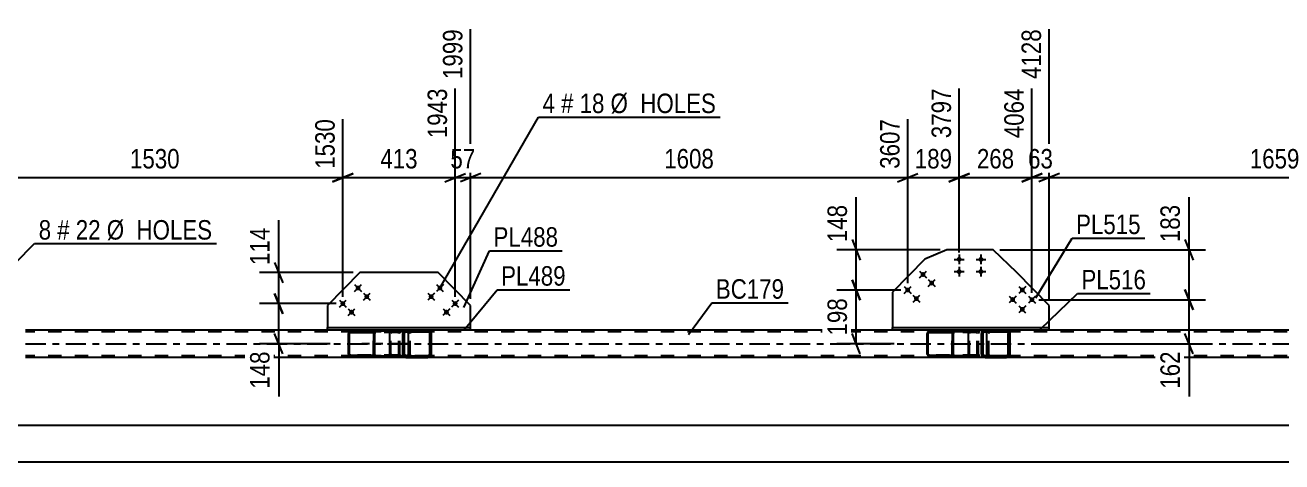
# Model space of a CAD drawing. Header units: millimetres. Extents: x 0 to 841, y 0 to 594.
# Drawn here: x 104.6 to 289.5, y 195.9 to 260.1 of the extents above; entities that cross this region are included whole.
import ezdxf

# ---------------------------------------------------------------- set-up
doc = ezdxf.new("R2010")
doc.units = ezdxf.units.MM
doc.linetypes.add('DXK_LINE_DOT2', pattern=[3.9198, 1.9599, -1.9599])
doc.linetypes.add('DXK_LINE_DOT3', pattern=[5.9187, 2.979, -0.9799, 0.9799, -0.9799])
doc.styles.add('Arial Narrow', font='ARIALN.TTF', dxfattribs={"height": 0.2})

# ---------------------------------------------------------------- blocks, each defined once
blk = doc.blocks.new('Bolt-570369486-5851 - 5663')
at = {"linetype": 'Continuous'}
for points in [[(250.19, 219.5, -1), (249.68, 220.01, -1)], [(251.61, 220.9, -1), (251.1, 221.41, -1)], [(253.01, 219.48, -1), (252.51, 219.99, -1)], [(251.59, 218.07, -1), (251.09, 218.58, -1)]]:
    blk.add_hatch(color=1, dxfattribs=at).paths.add_polyline_path(points)
at = {"color": 1, "linetype": 'Continuous'}
for p, q in [((250.45, 220.26), (249.42, 219.25)), ((249.43, 220.26), (250.44, 219.24)), ((251.87, 221.66), (250.84, 220.65)), ((250.85, 221.67), (251.86, 220.64)), ((253.27, 220.24), (252.25, 219.23)), ((252.26, 220.25), (253.27, 219.22)), ((250.83, 218.84), (251.84, 217.82)), ((251.85, 218.83), (250.83, 217.82))]:
    blk.add_line(p, q, dxfattribs=at)
blk = doc.blocks.new('Bolt-570369486-5852 - 5663')
at = {"linetype": 'Continuous'}
for points in [[(242.42, 225.66, -1), (241.7, 225.66, -1)], [(245.62, 225.66, -1), (244.9, 225.66, -1)], [(242.42, 223.86, -1), (241.7, 223.86, -1)], [(245.62, 223.86, -1), (244.9, 223.86, -1)]]:
    blk.add_hatch(color=1, dxfattribs=at).paths.add_polyline_path(points)
at = {"color": 1, "linetype": 'Continuous'}
for p, q in [((241.34, 225.66), (242.78, 225.66)), ((242.06, 226.38), (242.06, 224.94)), ((244.54, 225.66), (245.98, 225.66)), ((245.26, 226.38), (245.26, 224.94)), ((241.34, 223.86), (242.78, 223.86)), ((242.06, 224.58), (242.06, 223.14)), ((244.54, 223.86), (245.98, 223.86)), ((245.26, 224.58), (245.26, 223.14))]:
    blk.add_line(p, q, dxfattribs=at)
blk = doc.blocks.new('Part-570369486-5738 - 5663')
at = {"color": 2, "linetype": 'Continuous'}
for p, q in [((232.23, 215.26), (232.23, 215.66)), ((232.23, 215.66), (255.3, 215.66)), ((232.23, 215.26), (232.23, 215.26)), ((243.73, 215.26), (232.23, 215.26)), ((255.3, 215.26), (249.04, 215.26)), ((255.3, 215.26), (255.3, 215.66)), ((255.3, 215.26), (255.3, 215.26))]:
    blk.add_line(p, q, dxfattribs=at)
at = {"color": 7, "linetype": 'DXK_LINE_DOT2'}
for p, q in [((232.23, 215.66), (232.23, 215.66)), ((232.23, 215.66), (255.3, 215.66)), ((255.3, 215.26), (232.23, 215.26)), ((249.04, 215.26), (243.73, 215.26)), ((255.3, 215.66), (255.3, 215.66))]:
    blk.add_line(p, q, dxfattribs=at)
blk = doc.blocks.new('Part-570369486-5877 - 5663')
at = {"linetype": 'Continuous'}
h = blk.add_hatch(dxfattribs=at)
h.set_pattern_fill('', scale=0.7, style=0, pattern_type=0)
h.set_pattern_definition([(45, (164.3714, 214.9652), (-1.57154, 1.57154), [])])
h.paths.add_polyline_path([(164.41, 214.78), (164.37, 214.97), (164.26, 215.12), (164.1, 215.22), (163.91, 215.26), (160.72, 215.26), (160.53, 215.22), (160.37, 215.12), (160.26, 214.97), (160.22, 214.78), (160.22, 211.74), (160.26, 211.56), (160.37, 211.4), (160.53, 211.3), (160.72, 211.26), (163.91, 211.26), (164.1, 211.3), (164.26, 211.4), (164.37, 211.56), (164.41, 211.74)])
h.paths.add_polyline_path([(164.14, 211.65), (164.08, 211.57), (164, 211.52), (163.91, 211.5), (160.72, 211.5), (160.63, 211.52), (160.54, 211.57), (160.49, 211.65), (160.47, 211.74), (160.47, 214.78), (160.49, 214.87), (160.54, 214.95), (160.63, 215), (160.72, 215.02), (163.91, 215.02), (164, 215), (164.08, 214.95), (164.14, 214.87), (164.16, 214.78), (164.16, 211.74)])
at = {"color": 2, "linetype": 'Continuous'}
for p, q in [((158.32, 214.78), (158.34, 214.97)), ((158.32, 211.74), (158.32, 214.78)), ((158.34, 214.97), (158.4, 215.12)), ((158.4, 215.12), (158.49, 215.22)), ((158.49, 215.22), (158.59, 215.26)), ((160.72, 215.26), (158.59, 215.26)), ((160.26, 214.97), (160.22, 214.78)), ((160.22, 211.74), (160.22, 214.78)), ((160.47, 214.78), (160.49, 214.87)), ((160.47, 211.74), (160.47, 214.78)), ((160.49, 214.87), (160.54, 214.95)), ((160.72, 215.26), (160.53, 215.22)), ((160.54, 214.95), (160.63, 215)), ((160.63, 215), (160.72, 215.02)), ((160.72, 215.26), (163.91, 215.26)), ((160.72, 215.02), (163.91, 215.02)), ((160.86, 215), (160.77, 215.02)), ((160.94, 214.95), (160.86, 215)), ((161, 214.87), (160.94, 214.95)), ((161.02, 214.78), (161, 214.87)), ((161.02, 211.74), (161.02, 214.78)), ((164.1, 215.22), (163.91, 215.26)), ((163.91, 215.02), (164, 215)), ((164, 215), (164.08, 214.95)), ((164.08, 214.95), (164.14, 214.87)), ((164.14, 214.87), (164.16, 214.78)), ((164.16, 211.74), (164.16, 214.78)), ((164.41, 214.78), (164.37, 214.97)), ((164.41, 211.74), (164.41, 214.78)), ((158.34, 211.56), (158.32, 211.74)), ((158.4, 211.4), (158.34, 211.56)), ((158.49, 211.3), (158.4, 211.4)), ((158.59, 211.26), (158.49, 211.3)), ((160.72, 211.26), (158.59, 211.26)), ((160.22, 211.74), (160.26, 211.56)), ((160.49, 211.65), (160.47, 211.74)), ((160.54, 211.57), (160.49, 211.65)), ((160.53, 211.3), (160.72, 211.26)), ((160.63, 211.52), (160.54, 211.57)), ((160.72, 211.5), (160.63, 211.52)), ((160.72, 211.5), (163.91, 211.5)), ((160.72, 211.26), (163.91, 211.26)), ((160.77, 211.5), (160.86, 211.52)), ((160.86, 211.52), (160.94, 211.57)), ((160.94, 211.57), (161, 211.65)), ((161, 211.65), (161.02, 211.74)), ((164, 211.52), (163.91, 211.5)), ((163.91, 211.26), (164.1, 211.3)), ((164.08, 211.57), (164, 211.52)), ((164.14, 211.65), (164.08, 211.57)), ((164.16, 211.74), (164.14, 211.65)), ((164.37, 211.56), (164.41, 211.74))]:
    blk.add_line(p, q, dxfattribs=at)
at = {"color": 7, "linetype": 'DXK_LINE_DOT2'}
for p, q in [((158.47, 214.87), (158.46, 214.78)), ((158.46, 211.74), (158.46, 214.78)), ((158.5, 214.95), (158.47, 214.87)), ((158.54, 215), (158.5, 214.95)), ((158.59, 215.02), (158.54, 215)), ((163.91, 215.02), (158.59, 215.02)), ((159.77, 215.02), (159.77, 215.26)), ((163.91, 215.26), (160.72, 215.26)), ((160.77, 215.26), (160.96, 215.22)), ((161.23, 214.97), (161.27, 214.78)), ((161.27, 211.74), (161.27, 214.78)), ((158.46, 211.74), (158.47, 211.65)), ((158.47, 211.65), (158.5, 211.57)), ((158.5, 211.57), (158.54, 211.52)), ((158.54, 211.52), (158.59, 211.5)), ((163.91, 211.5), (158.59, 211.5)), ((159.77, 211.26), (159.77, 211.5)), ((163.91, 211.26), (160.72, 211.26)), ((160.96, 211.3), (160.77, 211.26)), ((161.27, 211.74), (161.23, 211.56))]:
    blk.add_line(p, q, dxfattribs=at)
at = {"color": 2, "linetype": 'Continuous'}
for centre, start, end in [((160.71, 214.77), 111.1942, 156.1507), ((163.92, 214.77), 23.8493, 68.8058), ((160.71, 211.76), 203.8493, 248.8058), ((163.92, 211.76), 291.1942, 336.1507)]:
    blk.add_arc(centre, 0.492, start, end, dxfattribs=at)
at = {"color": 7, "linetype": 'DXK_LINE_DOT2'}
for centre, start, end in [((160.78, 214.77), 23.8493, 68.8058), ((160.78, 211.76), 291.1942, 336.1507)]:
    blk.add_arc(centre, 0.492, start, end, dxfattribs=at)
blk = doc.blocks.new('Part-570369486-5774 - 5663')
at = {"color": 2, "linetype": 'Continuous'}
for p, q in [((153.9, 223.71), (149.12, 218.87)), ((165.39, 223.71), (153.9, 223.71)), ((170.17, 218.87), (165.39, 223.71)), ((149.12, 218.87), (149.12, 215.66)), ((170.17, 215.66), (170.17, 218.87))]:
    blk.add_line(p, q, dxfattribs=at)
at = {"color": 7, "linetype": 'DXK_LINE_DOT2'}
blk.add_line((149.12, 215.66), (170.17, 215.66), dxfattribs=at)
blk = doc.blocks.new('Part-570369486-5779 - 5663')
at = {"color": 2, "linetype": 'Continuous'}
for p, q in [((237.01, 225.71), (232.23, 220.86)), ((240.26, 227.06), (237.01, 225.71)), ((247.06, 227.06), (240.26, 227.06)), ((250.53, 223.71), (247.06, 227.06)), ((255.3, 218.87), (250.53, 223.71)), ((232.23, 220.86), (232.23, 215.66)), ((255.3, 215.66), (255.3, 218.87))]:
    blk.add_line(p, q, dxfattribs=at)
at = {"color": 7, "linetype": 'DXK_LINE_DOT2'}
blk.add_line((232.23, 215.66), (255.3, 215.66), dxfattribs=at)
blk = doc.blocks.new('Bolt-570369486-5849 - 5663')
at = {"linetype": 'Continuous'}
for points in [[(164.63, 219.92, -1), (164.12, 220.43, -1)], [(165.91, 221.19, -1), (165.41, 221.7, -1)], [(166.88, 217.64, -1), (166.37, 218.16, -1)], [(168.16, 218.91, -1), (167.65, 219.42, -1)]]:
    blk.add_hatch(color=1, dxfattribs=at).paths.add_polyline_path(points)
at = {"color": 1, "linetype": 'Continuous'}
for p, q in [((165.15, 221.96), (166.16, 220.93)), ((166.17, 221.95), (165.15, 220.94)), ((163.87, 220.69), (164.88, 219.67)), ((164.89, 220.68), (163.87, 219.67)), ((167.14, 218.41), (166.11, 217.4)), ((166.12, 218.41), (167.13, 217.39)), ((168.42, 219.67), (167.39, 218.66)), ((167.4, 219.68), (168.41, 218.65))]:
    blk.add_line(p, q, dxfattribs=at)
blk = doc.blocks.new('Bolt-570369486-5809 - 5663')
at = {"linetype": 'Continuous'}
for points in [[(153.88, 221.7, -1), (153.38, 221.19, -1)], [(155.16, 220.43, -1), (154.66, 219.92, -1)], [(151.63, 219.42, -1), (151.13, 218.91, -1)], [(152.91, 218.16, -1), (152.41, 217.64, -1)]]:
    blk.add_hatch(color=1, dxfattribs=at).paths.add_polyline_path(points)
at = {"color": 1, "linetype": 'Continuous'}
for p, q in [((153.12, 220.93), (154.13, 221.96)), ((153.12, 221.95), (154.14, 220.94)), ((154.4, 219.67), (155.42, 220.69)), ((154.4, 220.68), (155.42, 219.67)), ((150.87, 219.67), (151.89, 218.66)), ((150.88, 218.65), (151.89, 219.68)), ((152.15, 218.41), (153.17, 217.4)), ((152.16, 217.39), (153.17, 218.41))]:
    blk.add_line(p, q, dxfattribs=at)
blk = doc.blocks.new('Part-570369486-5875 - 5663')
at = {"linetype": 'Continuous'}
h = blk.add_hatch(dxfattribs=at)
h.set_pattern_fill('', scale=0.7, style=0, pattern_type=0)
h.set_pattern_definition([(45, (156.077, 214.894), (-1.5715, 1.5715), [])])
h.paths.add_polyline_path([(156.1, 214.77), (156.08, 214.89), (156, 215), (155.89, 215.07), (155.76, 215.09), (152.55, 215.09), (152.42, 215.07), (152.31, 215), (152.23, 214.89), (152.21, 214.77), (152.21, 211.75), (152.23, 211.63), (152.31, 211.53), (152.42, 211.46), (152.55, 211.43), (155.76, 211.43), (155.89, 211.46), (156, 211.53), (156.08, 211.63), (156.1, 211.75)])
h.paths.add_polyline_path([(155.92, 211.69), (155.88, 211.64), (155.83, 211.6), (155.76, 211.59), (152.55, 211.59), (152.48, 211.6), (152.43, 211.64), (152.39, 211.69), (152.38, 211.75), (152.38, 214.77), (152.39, 214.83), (152.43, 214.88), (152.48, 214.92), (152.55, 214.93), (155.76, 214.93), (155.83, 214.92), (155.88, 214.88), (155.92, 214.83), (155.93, 214.77), (155.93, 211.75)])
at = {"color": 2, "linetype": 'Continuous'}
for p, q in [((152.23, 214.89), (152.21, 214.77)), ((152.21, 211.75), (152.21, 214.77)), ((152.38, 214.77), (152.39, 214.83)), ((152.38, 211.75), (152.38, 214.77)), ((152.39, 214.83), (152.43, 214.88)), ((152.55, 215.09), (152.42, 215.07)), ((152.43, 214.88), (152.48, 214.92)), ((152.48, 214.92), (152.55, 214.93)), ((152.55, 215.09), (155.76, 215.09)), ((152.55, 214.93), (155.76, 214.93)), ((158.39, 215.09), (155.76, 215.09)), ((155.89, 215.07), (155.76, 215.09)), ((155.76, 214.93), (155.83, 214.92)), ((155.83, 214.92), (155.88, 214.88)), ((155.88, 214.88), (155.92, 214.83)), ((155.92, 214.83), (155.93, 214.77)), ((155.93, 211.75), (155.93, 214.77)), ((156.1, 214.77), (156.08, 214.89)), ((156.1, 211.75), (156.1, 214.77)), ((152.21, 211.75), (152.23, 211.63)), ((152.39, 211.69), (152.38, 211.75)), ((152.43, 211.64), (152.39, 211.69)), ((152.42, 211.46), (152.55, 211.43)), ((152.48, 211.6), (152.43, 211.64)), ((152.55, 211.59), (152.48, 211.6)), ((152.55, 211.59), (155.76, 211.59)), ((152.55, 211.43), (155.76, 211.43)), ((155.83, 211.6), (155.76, 211.59)), ((155.76, 211.43), (155.89, 211.46)), ((158.39, 211.43), (155.76, 211.43)), ((155.88, 211.64), (155.83, 211.6)), ((155.92, 211.69), (155.88, 211.64)), ((155.93, 211.75), (155.92, 211.69)), ((156.08, 211.63), (156.1, 211.75))]:
    blk.add_line(p, q, dxfattribs=at)
at = {"color": 7, "linetype": 'DXK_LINE_DOT2'}
for p, q in [((155.76, 215.09), (152.55, 215.09)), ((159.43, 214.93), (152.55, 214.93)), ((155.88, 214.77), (155.9, 214.89)), ((155.88, 211.75), (155.88, 214.77)), ((156.06, 214.83), (156.05, 214.77)), ((156.05, 211.75), (156.05, 214.77)), ((156.1, 214.88), (156.06, 214.83)), ((156.09, 215.07), (156.22, 215.09)), ((156.1, 214.88), (156.11, 214.89)), ((156.11, 214.89), (156.15, 214.92)), ((156.15, 214.92), (156.22, 214.93)), ((159.43, 215.09), (158.39, 215.09)), ((159.43, 215.09), (159.56, 215.07)), ((159.49, 214.92), (159.43, 214.93)), ((159.55, 214.88), (159.49, 214.92)), ((159.59, 214.83), (159.55, 214.88)), ((159.6, 214.77), (159.59, 214.83)), ((159.6, 211.75), (159.6, 214.77)), ((159.74, 214.89), (159.77, 214.77)), ((159.77, 211.75), (159.77, 214.77)), ((159.43, 211.59), (152.55, 211.59)), ((155.76, 211.43), (152.55, 211.43)), ((155.9, 211.63), (155.88, 211.75)), ((156.05, 211.75), (156.06, 211.69)), ((156.06, 211.69), (156.1, 211.64)), ((156.22, 211.43), (156.09, 211.46)), ((156.1, 211.64), (156.15, 211.6)), ((156.15, 211.6), (156.22, 211.59)), ((159.43, 211.43), (158.39, 211.43)), ((159.43, 211.59), (159.49, 211.6)), ((159.56, 211.46), (159.43, 211.43)), ((159.49, 211.6), (159.55, 211.64)), ((159.55, 211.64), (159.59, 211.69)), ((159.59, 211.69), (159.6, 211.75)), ((159.77, 211.75), (159.74, 211.63))]:
    blk.add_line(p, q, dxfattribs=at)
at = {"color": 7, "linetype": 'DXK_LINE_DOT3'}
blk.add_line((161.24, 213.26), (154.16, 213.26), dxfattribs=at)
at = {"color": 2, "linetype": 'Continuous'}
for centre, start, end in [((152.54, 214.76), 110.7583, 155.68), ((155.78, 214.76), 24.32, 69.2417), ((152.54, 211.77), 204.32, 249.2417), ((155.78, 211.77), 290.7583, 335.68)]:
    blk.add_arc(centre, 0.331, start, end, dxfattribs=at)
at = {"color": 7, "linetype": 'DXK_LINE_DOT2'}
for centre, start, end in [((156.2, 214.76), 110.7583, 155.68), ((159.44, 214.76), 24.32, 69.2417), ((156.2, 211.77), 204.32, 249.2417), ((159.44, 211.77), 290.7583, 335.68)]:
    blk.add_arc(centre, 0.331, start, end, dxfattribs=at)
blk = doc.blocks.new('Bolt-570369486-5850 - 5663')
at = {"linetype": 'Continuous'}
for points in [[(236.99, 223.7, -1), (236.48, 223.18, -1)], [(238.27, 222.43, -1), (237.77, 221.92, -1)], [(234.74, 221.42, -1), (234.24, 220.91, -1)], [(236.02, 220.15, -1), (235.52, 219.64, -1)]]:
    blk.add_hatch(color=1, dxfattribs=at).paths.add_polyline_path(points)
at = {"color": 1, "linetype": 'Continuous'}
for p, q in [((236.23, 223.95), (237.25, 222.93)), ((236.23, 222.93), (237.24, 223.95)), ((237.51, 221.66), (238.52, 222.69)), ((237.51, 222.68), (238.53, 221.67)), ((233.98, 220.65), (235, 221.68)), ((233.98, 221.67), (235, 220.66)), ((235.26, 220.4), (236.28, 219.39)), ((235.27, 219.39), (236.28, 220.41))]:
    blk.add_line(p, q, dxfattribs=at)
blk = doc.blocks.new('Part-570369486-5878 - 5663')
at = {"linetype": 'Continuous'}
h = blk.add_hatch(dxfattribs=at)
h.set_pattern_fill('', scale=0.7, style=0, pattern_type=0)
h.set_pattern_definition([(45, (241.2113, 214.894), (-1.5715, 1.5715), [])])
h.paths.add_polyline_path([(241.24, 214.77), (241.21, 214.89), (241.14, 215), (241.03, 215.07), (240.9, 215.09), (237.68, 215.09), (237.55, 215.07), (237.44, 215), (237.37, 214.89), (237.34, 214.77), (237.34, 211.75), (237.37, 211.63), (237.44, 211.53), (237.55, 211.46), (237.68, 211.43), (240.9, 211.43), (241.03, 211.46), (241.14, 211.53), (241.21, 211.63), (241.24, 211.75)])
h.paths.add_polyline_path([(241.05, 211.69), (241.02, 211.64), (240.96, 211.6), (240.9, 211.59), (237.68, 211.59), (237.62, 211.6), (237.56, 211.64), (237.53, 211.69), (237.51, 211.75), (237.51, 214.77), (237.53, 214.83), (237.56, 214.88), (237.62, 214.92), (237.68, 214.93), (240.9, 214.93), (240.96, 214.92), (241.02, 214.88), (241.05, 214.83), (241.07, 214.77), (241.07, 211.75)])
at = {"color": 2, "linetype": 'Continuous'}
for p, q in [((237.37, 214.89), (237.34, 214.77)), ((237.34, 211.75), (237.34, 214.77)), ((237.51, 214.77), (237.53, 214.83)), ((237.51, 211.75), (237.51, 214.77)), ((237.53, 214.83), (237.56, 214.88)), ((237.68, 215.09), (237.55, 215.07)), ((237.56, 214.88), (237.62, 214.92)), ((237.62, 214.92), (237.68, 214.93)), ((237.68, 215.09), (240.9, 215.09)), ((237.68, 214.93), (240.9, 214.93)), ((243.52, 215.09), (240.9, 215.09)), ((241.03, 215.07), (240.9, 215.09)), ((240.9, 214.93), (240.96, 214.92)), ((240.96, 214.92), (241.02, 214.88)), ((241.02, 214.88), (241.05, 214.83)), ((241.05, 214.83), (241.07, 214.77)), ((241.07, 211.75), (241.07, 214.77)), ((241.24, 214.77), (241.21, 214.89)), ((241.24, 211.75), (241.24, 214.77)), ((237.34, 211.75), (237.37, 211.63)), ((237.53, 211.69), (237.51, 211.75)), ((237.56, 211.64), (237.53, 211.69)), ((237.55, 211.46), (237.68, 211.43)), ((237.62, 211.6), (237.56, 211.64)), ((237.68, 211.59), (237.62, 211.6)), ((237.68, 211.59), (240.9, 211.59)), ((237.68, 211.43), (240.9, 211.43)), ((240.96, 211.6), (240.9, 211.59)), ((240.9, 211.43), (241.03, 211.46)), ((243.52, 211.43), (240.9, 211.43)), ((241.02, 211.64), (240.96, 211.6)), ((241.05, 211.69), (241.02, 211.64)), ((241.07, 211.75), (241.05, 211.69)), ((241.21, 211.63), (241.24, 211.75))]:
    blk.add_line(p, q, dxfattribs=at)
at = {"color": 7, "linetype": 'DXK_LINE_DOT2'}
for p, q in [((240.9, 215.09), (237.68, 215.09)), ((244.56, 214.93), (237.68, 214.93)), ((241.01, 214.77), (241.04, 214.89)), ((241.01, 211.75), (241.01, 214.77)), ((241.19, 214.83), (241.18, 214.77)), ((241.18, 211.75), (241.18, 214.77)), ((241.23, 214.88), (241.19, 214.83)), ((241.22, 215.07), (241.35, 215.09)), ((241.23, 214.88), (241.24, 214.89)), ((241.24, 214.89), (241.29, 214.92)), ((241.29, 214.92), (241.35, 214.93)), ((244.56, 215.09), (243.52, 215.09)), ((244.56, 215.09), (244.69, 215.07)), ((244.63, 214.92), (244.56, 214.93)), ((244.68, 214.88), (244.63, 214.92)), ((244.72, 214.83), (244.68, 214.88)), ((244.73, 214.77), (244.72, 214.83)), ((244.73, 211.75), (244.73, 214.77)), ((244.88, 214.89), (244.9, 214.77)), ((244.9, 211.75), (244.9, 214.77)), ((244.56, 211.59), (237.68, 211.59)), ((240.9, 211.43), (237.68, 211.43)), ((241.04, 211.63), (241.01, 211.75)), ((241.18, 211.75), (241.19, 211.69)), ((241.19, 211.69), (241.23, 211.64)), ((241.35, 211.43), (241.22, 211.46)), ((241.23, 211.64), (241.29, 211.6)), ((241.29, 211.6), (241.35, 211.59)), ((244.56, 211.43), (243.52, 211.43)), ((244.56, 211.59), (244.63, 211.6)), ((244.69, 211.46), (244.56, 211.43)), ((244.63, 211.6), (244.68, 211.64)), ((244.68, 211.64), (244.72, 211.69)), ((244.72, 211.69), (244.73, 211.75)), ((244.9, 211.75), (244.88, 211.63))]:
    blk.add_line(p, q, dxfattribs=at)
at = {"color": 2, "linetype": 'Continuous'}
for centre, start, end in [((237.67, 214.76), 110.7583, 155.68), ((240.91, 214.76), 24.32, 69.2417), ((237.67, 211.77), 204.32, 249.2417), ((240.91, 211.77), 290.7583, 335.68)]:
    blk.add_arc(centre, 0.331, start, end, dxfattribs=at)
at = {"color": 7, "linetype": 'DXK_LINE_DOT2'}
for centre, start, end in [((241.34, 214.76), 110.7583, 155.68), ((244.58, 214.76), 24.32, 69.2417), ((241.34, 211.77), 204.32, 249.2417), ((244.58, 211.77), 290.7583, 335.68)]:
    blk.add_arc(centre, 0.331, start, end, dxfattribs=at)
blk = doc.blocks.new('Part-570369486-5879 - 5663')
at = {"linetype": 'Continuous'}
h = blk.add_hatch(dxfattribs=at)
h.set_pattern_fill('', scale=0.7, style=0, pattern_type=0)
h.set_pattern_definition([(45, (249.5056, 214.9652), (-1.57154, 1.57154), [])])
h.paths.add_polyline_path([(249.54, 214.78), (249.51, 214.97), (249.4, 215.12), (249.23, 215.22), (249.04, 215.26), (245.86, 215.26), (245.66, 215.22), (245.5, 215.12), (245.39, 214.97), (245.35, 214.78), (245.35, 211.74), (245.39, 211.56), (245.5, 211.4), (245.66, 211.3), (245.86, 211.26), (249.04, 211.26), (249.23, 211.3), (249.4, 211.4), (249.51, 211.56), (249.54, 211.74)])
h.paths.add_polyline_path([(249.27, 211.65), (249.22, 211.57), (249.14, 211.52), (249.04, 211.5), (245.86, 211.5), (245.76, 211.52), (245.68, 211.57), (245.62, 211.65), (245.61, 211.74), (245.61, 214.78), (245.62, 214.87), (245.68, 214.95), (245.76, 215), (245.86, 215.02), (249.04, 215.02), (249.14, 215), (249.22, 214.95), (249.27, 214.87), (249.29, 214.78), (249.29, 211.74)])
at = {"color": 2, "linetype": 'Continuous'}
for p, q in [((243.45, 214.78), (243.48, 214.97)), ((243.45, 211.74), (243.45, 214.78)), ((243.48, 214.97), (243.53, 215.12)), ((243.53, 215.12), (243.62, 215.22)), ((243.62, 215.22), (243.73, 215.26)), ((245.86, 215.26), (243.73, 215.26)), ((245.39, 214.97), (245.35, 214.78)), ((245.35, 211.74), (245.35, 214.78)), ((245.61, 214.78), (245.62, 214.87)), ((245.61, 211.74), (245.61, 214.78)), ((245.62, 214.87), (245.68, 214.95)), ((245.86, 215.26), (245.66, 215.22)), ((245.68, 214.95), (245.76, 215)), ((245.76, 215), (245.86, 215.02)), ((245.86, 215.26), (249.04, 215.26)), ((245.86, 215.02), (249.04, 215.02)), ((246, 215), (245.9, 215.02)), ((246.08, 214.95), (246, 215)), ((246.13, 214.87), (246.08, 214.95)), ((246.15, 214.78), (246.13, 214.87)), ((246.15, 211.74), (246.15, 214.78)), ((249.23, 215.22), (249.04, 215.26)), ((249.04, 215.02), (249.14, 215)), ((249.14, 215), (249.22, 214.95)), ((249.22, 214.95), (249.27, 214.87)), ((249.27, 214.87), (249.29, 214.78)), ((249.29, 211.74), (249.29, 214.78)), ((249.54, 214.78), (249.51, 214.97)), ((249.54, 211.74), (249.54, 214.78)), ((243.48, 211.56), (243.45, 211.74)), ((243.53, 211.4), (243.48, 211.56)), ((243.62, 211.3), (243.53, 211.4)), ((243.73, 211.26), (243.62, 211.3)), ((245.86, 211.26), (243.73, 211.26)), ((245.35, 211.74), (245.39, 211.56)), ((245.62, 211.65), (245.61, 211.74)), ((245.68, 211.57), (245.62, 211.65)), ((245.66, 211.3), (245.86, 211.26)), ((245.76, 211.52), (245.68, 211.57)), ((245.86, 211.5), (245.76, 211.52)), ((245.86, 211.5), (249.04, 211.5)), ((245.86, 211.26), (249.04, 211.26)), ((245.9, 211.5), (246, 211.52)), ((246, 211.52), (246.08, 211.57)), ((246.08, 211.57), (246.13, 211.65)), ((246.13, 211.65), (246.15, 211.74)), ((249.14, 211.52), (249.04, 211.5)), ((249.04, 211.26), (249.23, 211.3)), ((249.22, 211.57), (249.14, 211.52)), ((249.27, 211.65), (249.22, 211.57)), ((249.29, 211.74), (249.27, 211.65)), ((249.51, 211.56), (249.54, 211.74))]:
    blk.add_line(p, q, dxfattribs=at)
at = {"color": 7, "linetype": 'DXK_LINE_DOT2'}
for p, q in [((243.6, 214.87), (243.59, 214.78)), ((243.59, 211.74), (243.59, 214.78)), ((243.63, 214.95), (243.6, 214.87)), ((243.67, 215), (243.63, 214.95)), ((243.73, 215.02), (243.67, 215)), ((249.04, 215.02), (243.73, 215.02)), ((244.9, 215.02), (244.9, 215.26)), ((249.04, 215.26), (245.86, 215.26)), ((245.9, 215.26), (246.09, 215.22)), ((246.37, 214.97), (246.4, 214.78)), ((246.4, 211.74), (246.4, 214.78)), ((243.59, 211.74), (243.6, 211.65)), ((243.6, 211.65), (243.63, 211.57)), ((243.63, 211.57), (243.67, 211.52)), ((243.67, 211.52), (243.73, 211.5)), ((249.04, 211.5), (243.73, 211.5)), ((244.9, 211.26), (244.9, 211.5)), ((249.04, 211.26), (245.86, 211.26)), ((246.09, 211.3), (245.9, 211.26)), ((246.4, 211.74), (246.37, 211.56))]:
    blk.add_line(p, q, dxfattribs=at)
at = {"color": 2, "linetype": 'Continuous'}
for centre, start, end in [((245.84, 214.77), 111.1942, 156.1507), ((249.06, 214.77), 23.8493, 68.8058), ((245.84, 211.76), 203.8493, 248.8058), ((249.06, 211.76), 291.1942, 336.1507)]:
    blk.add_arc(centre, 0.492, start, end, dxfattribs=at)
at = {"color": 7, "linetype": 'DXK_LINE_DOT2'}
for centre, start, end in [((245.92, 214.77), 23.8493, 68.8058), ((245.92, 211.76), 291.1942, 336.1507)]:
    blk.add_arc(centre, 0.492, start, end, dxfattribs=at)
blk = doc.blocks.new('Part-570369486-5893 - 5663')
at = {"color": 2, "linetype": 'Continuous'}
for p, q in [((149.12, 215.26), (104.69, 215.26)), ((232.23, 215.26), (170.17, 215.26)), ((319.39, 215.26), (255.3, 215.26)), ((158.59, 211.26), (104.69, 211.26)), ((243.73, 211.26), (163.91, 211.26)), ((328.86, 211.26), (249.04, 211.26))]:
    blk.add_line(p, q, dxfattribs=at)
at = {"color": 7, "linetype": 'DXK_LINE_DOT2'}
for p, q in [((772.44, 215.02), (104.69, 215.02)), ((170.17, 215.26), (149.12, 215.26)), ((255.3, 215.26), (232.23, 215.26)), ((772.44, 211.5), (104.69, 211.5)), ((163.91, 211.26), (158.59, 211.26)), ((249.04, 211.26), (243.73, 211.26))]:
    blk.add_line(p, q, dxfattribs=at)
at = {"color": 7, "linetype": 'DXK_LINE_DOT3'}
blk.add_line((104.69, 213.26), (772.44, 213.26), dxfattribs=at)
blk = doc.blocks.new('Part-570369486-5933 - 5663')
at = {"color": 2, "linetype": 'Continuous'}
for p, q in [((149.12, 215.26), (149.12, 215.66)), ((149.12, 215.66), (170.17, 215.66)), ((149.12, 215.26), (149.12, 215.26)), ((158.59, 215.26), (149.12, 215.26)), ((170.17, 215.26), (163.91, 215.26)), ((170.17, 215.26), (170.17, 215.66)), ((170.17, 215.26), (170.17, 215.26))]:
    blk.add_line(p, q, dxfattribs=at)
at = {"color": 7, "linetype": 'DXK_LINE_DOT2'}
for p, q in [((149.12, 215.66), (149.12, 215.66)), ((149.12, 215.66), (170.17, 215.66)), ((170.17, 215.26), (149.12, 215.26)), ((163.91, 215.26), (158.59, 215.26)), ((170.17, 215.66), (170.17, 215.66))]:
    blk.add_line(p, q, dxfattribs=at)
blk = doc.blocks.new('StraightDimension-570369486-5950 - 5663')
at = {"color": 7, "linetype": 'Continuous'}
blk.add_line((96.07, 201.32), (781.06, 201.32), dxfattribs=at)
blk = doc.blocks.new('StraightDimension-570369486-6191 - 5663')
at = {"color": 7, "linetype": 'Continuous'}
blk.add_line((95.43, 195.91), (781.7, 195.91), dxfattribs=at)
blk = doc.blocks.new('StraightDimension-570369486-13810 - 5663')
at = {"color": 7, "linetype": 'Continuous'}
for p, q in [((255.3, 219.87), (255.3, 259.48)), ((321.65, 220.17), (321.65, 246.28)), ((256.8, 238.27), (253.8, 237.07)), ((255.3, 237.67), (321.65, 237.67)), ((320.15, 237.07), (323.15, 238.27))]:
    blk.add_line(p, q, dxfattribs=at)
at = {"color": 0, "linetype": 'Continuous'}
blk.add_wipeout([(321.05, 246.88), (316.85, 246.88), (316.85, 238.37), (321.05, 238.37)], dxfattribs=at)
at = {"color": 0}
blk.add_wipeout([(292.73, 238.42), (292.73, 242.62), (284.22, 242.62), (284.22, 238.42)], dxfattribs=at)
at = {"color": 3, "linetype": 'Continuous', "style": 'Arial Narrow'}
blk.add_text('5786', height=2.863, rotation=90.0002, dxfattribs=at).set_placement((320.45, 238.97))
at = {"color": 3, "style": 'Arial Narrow'}
blk.add_text('1659', height=2.863, dxfattribs=at).set_placement((284.82, 239.02))
blk = doc.blocks.new('StraightDimension-570369486-33330 - 5663')
at = {"color": 7, "linetype": 'Continuous'}
for p, q in [((226.3, 228.56), (227.5, 225.56)), ((239.26, 227.06), (224.05, 227.06)), ((226.9, 221.16), (226.9, 227.06)), ((227.5, 219.66), (226.3, 222.66)), ((233.49, 221.16), (224.05, 221.16))]:
    blk.add_line(p, q, dxfattribs=at)
at = {"color": 0}
blk.add_wipeout([(226.15, 234.27), (221.95, 234.27), (221.95, 227.59), (226.15, 227.59)], dxfattribs=at)
at = {"color": 7, "linetype": 'Continuous'}
blk.add_line((226.9, 227.06), (226.9, 234.8), dxfattribs=at)
blk.add_line((226.9, 227.06), (226.9, 234.8), dxfattribs=at)
at = {"color": 3, "style": 'Arial Narrow'}
blk.add_text('148', height=2.863, rotation=90.0002, dxfattribs=at).set_placement((225.55, 228.19))
blk = doc.blocks.new('StraightDimension-570369486-13811 - 5663')
at = {"color": 7, "linetype": 'Continuous'}
for p, q in [((255.3, 219.87), (255.3, 259.48)), ((252.76, 220.73), (252.76, 250.78)), ((251.26, 237.07), (254.26, 238.27)), ((252.76, 237.67), (255.3, 237.67)), ((256.8, 238.27), (253.8, 237.07))]:
    blk.add_line(p, q, dxfattribs=at)
at = {"color": 0, "linetype": 'Continuous'}
blk.add_wipeout([(254.7, 260.08), (250.5, 260.08), (250.5, 251.57), (254.7, 251.57)], dxfattribs=at)
at = {"color": 0}
blk.add_wipeout([(256.46, 238.42), (256.46, 242.62), (251.6, 242.62), (251.6, 238.42)], dxfattribs=at)
at = {"color": 3, "linetype": 'Continuous', "style": 'Arial Narrow'}
blk.add_text('4128', height=2.863, rotation=90.0002, dxfattribs=at).set_placement((254.1, 252.17))
at = {"color": 3, "style": 'Arial Narrow'}
blk.add_text('63', height=2.863, dxfattribs=at).set_placement((252.2, 239.02))
blk = doc.blocks.new('StraightDimension-570369486-13812 - 5663')
at = {"color": 7, "linetype": 'Continuous'}
for p, q in [((242.06, 226.66), (242.06, 250.78)), ((252.76, 220.73), (252.76, 250.78)), ((240.56, 237.07), (243.56, 238.27)), ((242.06, 237.67), (252.76, 237.67)), ((254.26, 238.27), (251.26, 237.07))]:
    blk.add_line(p, q, dxfattribs=at)
at = {"color": 0}
blk.add_wipeout([(250.75, 238.42), (250.75, 242.62), (244.07, 242.62), (244.07, 238.42)], dxfattribs=at)
at = {"color": 3, "style": 'Arial Narrow'}
blk.add_text('268', height=2.863, dxfattribs=at).set_placement((244.67, 239.02))
at = {"color": 0, "linetype": 'Continuous'}
blk.add_wipeout([(252.16, 251.38), (247.96, 251.38), (247.96, 242.87), (252.16, 242.87)], dxfattribs=at)
at = {"color": 3, "linetype": 'Continuous', "style": 'Arial Narrow'}
blk.add_text('4064', height=2.863, rotation=90.0002, dxfattribs=at).set_placement((251.56, 243.47))
blk = doc.blocks.new('StraightDimension-570369486-13813 - 5663')
at = {"color": 7, "linetype": 'Continuous'}
for p, q in [((242.06, 226.66), (242.06, 250.78)), ((234.49, 222.16), (234.49, 246.28)), ((232.99, 237.07), (235.99, 238.27)), ((234.49, 237.67), (242.06, 237.67)), ((243.56, 238.27), (240.56, 237.07))]:
    blk.add_line(p, q, dxfattribs=at)
at = {"color": 0}
blk.add_wipeout([(241.62, 238.42), (241.62, 242.62), (234.93, 242.62), (234.93, 238.42)], dxfattribs=at)
at = {"color": 3, "style": 'Arial Narrow'}
blk.add_text('189', height=2.863, dxfattribs=at).set_placement((235.53, 239.02))
at = {"color": 0, "linetype": 'Continuous'}
blk.add_wipeout([(241.46, 251.38), (237.26, 251.38), (237.26, 242.87), (241.46, 242.87)], dxfattribs=at)
at = {"color": 3, "linetype": 'Continuous', "style": 'Arial Narrow'}
blk.add_text('3797', height=2.863, rotation=90.0002, dxfattribs=at).set_placement((240.86, 243.47))
blk = doc.blocks.new('StraightDimension-570369486-13814 - 5663')
at = {"color": 7, "linetype": 'Continuous'}
for p, q in [((170.17, 219.87), (170.17, 259.48)), ((234.49, 222.16), (234.49, 246.28)), ((171.67, 238.27), (168.67, 237.07)), ((170.17, 237.67), (234.49, 237.67)), ((232.99, 237.07), (235.99, 238.27))]:
    blk.add_line(p, q, dxfattribs=at)
at = {"color": 0, "linetype": 'Continuous'}
blk.add_wipeout([(233.89, 246.88), (229.69, 246.88), (229.69, 238.37), (233.89, 238.37)], dxfattribs=at)
at = {"color": 0}
blk.add_wipeout([(206.59, 238.42), (206.59, 242.62), (198.07, 242.62), (198.07, 238.42)], dxfattribs=at)
at = {"color": 3, "linetype": 'Continuous', "style": 'Arial Narrow'}
blk.add_text('3607', height=2.863, rotation=90.0002, dxfattribs=at).set_placement((233.29, 238.97))
at = {"color": 3, "style": 'Arial Narrow'}
blk.add_text('1608', height=2.863, dxfattribs=at).set_placement((198.67, 239.02))
blk = doc.blocks.new('StraightDimension-570369486-13815 - 5663')
at = {"color": 7, "linetype": 'Continuous'}
for p, q in [((170.17, 219.87), (170.17, 259.48)), ((167.91, 220.17), (167.91, 250.78)), ((166.41, 237.07), (169.41, 238.27)), ((167.91, 237.67), (170.17, 237.67)), ((171.67, 238.27), (168.67, 237.07))]:
    blk.add_line(p, q, dxfattribs=at)
at = {"color": 0, "linetype": 'Continuous'}
blk.add_wipeout([(169.57, 260.08), (165.37, 260.08), (165.37, 251.57), (169.57, 251.57)], dxfattribs=at)
at = {"color": 0}
blk.add_wipeout([(171.47, 238.42), (171.47, 242.62), (166.61, 242.62), (166.61, 238.42)], dxfattribs=at)
at = {"color": 3, "linetype": 'Continuous', "style": 'Arial Narrow'}
blk.add_text('1999', height=2.863, rotation=90.0002, dxfattribs=at).set_placement((168.97, 252.17))
at = {"color": 3, "style": 'Arial Narrow'}
blk.add_text('57', height=2.863, dxfattribs=at).set_placement((167.21, 239.02))
blk = doc.blocks.new('StraightDimension-570369486-13816 - 5663')
at = {"color": 7, "linetype": 'Continuous'}
for p, q in [((167.91, 220.17), (167.91, 250.78)), ((151.38, 220.17), (151.38, 246.28)), ((152.88, 238.27), (149.88, 237.07)), ((151.38, 237.67), (167.91, 237.67)), ((166.41, 237.07), (169.41, 238.27))]:
    blk.add_line(p, q, dxfattribs=at)
at = {"color": 0}
blk.add_wipeout([(162.99, 238.42), (162.99, 242.62), (156.3, 242.62), (156.3, 238.42)], dxfattribs=at)
at = {"color": 3, "style": 'Arial Narrow'}
blk.add_text('413', height=2.863, dxfattribs=at).set_placement((156.9, 239.02))
at = {"color": 0, "linetype": 'Continuous'}
blk.add_wipeout([(167.31, 251.38), (163.11, 251.38), (163.11, 242.87), (167.31, 242.87)], dxfattribs=at)
at = {"color": 3, "linetype": 'Continuous', "style": 'Arial Narrow'}
blk.add_text('1943', height=2.863, rotation=90.0002, dxfattribs=at).set_placement((166.71, 243.47))
blk = doc.blocks.new('StraightDimension-570369486-13817 - 5663')
at = {"color": 7, "linetype": 'Continuous'}
for p, q in [((151.38, 220.17), (151.38, 246.28)), ((96.07, 216.26), (96.07, 240.8)), ((97.57, 238.27), (94.57, 237.07)), ((96.07, 237.67), (151.38, 237.67)), ((149.88, 237.07), (152.88, 238.27))]:
    blk.add_line(p, q, dxfattribs=at)
at = {"color": 0, "linetype": 'Continuous'}
for points in [[(150.78, 246.88), (146.58, 246.88), (146.58, 238.37), (150.78, 238.37)], [(95.47, 241.4), (91.27, 241.4), (91.27, 238.37), (95.47, 238.37)]]:
    blk.add_wipeout(points, dxfattribs=at)
at = {"color": 0}
blk.add_wipeout([(127.98, 238.42), (127.98, 242.62), (119.47, 242.62), (119.47, 238.42)], dxfattribs=at)
at = {"color": 3, "linetype": 'Continuous', "style": 'Arial Narrow'}
for s, height, p in [('1530', 2.863, (150.18, 238.97)), ('0', 2.86, (94.87, 238.97))]:
    blk.add_text(s, height=height, rotation=90.0002, dxfattribs=at).set_placement(p)
at = {"color": 3, "style": 'Arial Narrow'}
blk.add_text('1530', height=2.863, dxfattribs=at).set_placement((120.07, 239.02))
blk = doc.blocks.new('StraightDimension-570369486-27428 - 5663')
at = {"color": 7, "linetype": 'Continuous'}
for p, q in [((141.35, 225.21), (142.55, 222.21)), ((152.9, 223.71), (139.1, 223.71)), ((141.95, 219.17), (141.95, 223.71)), ((142.55, 217.67), (141.35, 220.67)), ((150.38, 219.17), (139.1, 219.17))]:
    blk.add_line(p, q, dxfattribs=at)
at = {"color": 0}
blk.add_wipeout([(141.2, 230.92), (137, 230.92), (137, 224.23), (141.2, 224.23)], dxfattribs=at)
at = {"color": 7, "linetype": 'Continuous'}
blk.add_line((141.95, 223.71), (141.95, 231.44), dxfattribs=at)
blk.add_line((141.95, 223.71), (141.95, 231.44), dxfattribs=at)
at = {"color": 3, "style": 'Arial Narrow'}
blk.add_text('114', height=2.863, rotation=90.0002, dxfattribs=at).set_placement((140.6, 224.83))
blk = doc.blocks.new('StraightDimension-570369486-27429 - 5663')
at = {"color": 7, "linetype": 'Continuous'}
for p, q in [((141.35, 220.67), (142.55, 217.67)), ((150.38, 219.17), (139.1, 219.17)), ((141.95, 213.26), (141.95, 219.17)), ((142.55, 211.76), (141.35, 214.76)), ((149.5, 213.26), (139.1, 213.26))]:
    blk.add_line(p, q, dxfattribs=at)
at = {"color": 0}
blk.add_wipeout([(141.2, 212.74), (137, 212.74), (137, 206.05), (141.2, 206.05)], dxfattribs=at)
at = {"color": 7, "linetype": 'Continuous'}
blk.add_line((141.95, 213.26), (141.95, 205.53), dxfattribs=at)
blk.add_line((141.95, 213.26), (141.95, 205.53), dxfattribs=at)
at = {"color": 3, "style": 'Arial Narrow'}
blk.add_text('148', height=2.863, rotation=90.0002, dxfattribs=at).set_placement((140.6, 206.65))
blk = doc.blocks.new('StraightDimension-570369486-27483 - 5663')
at = {"color": 7, "linetype": 'Continuous'}
for p, q in [((275.28, 228.56), (276.48, 225.56)), ((248.06, 227.06), (278.28, 227.06)), ((275.88, 219.73), (275.88, 227.06)), ((276.48, 218.23), (275.28, 221.23)), ((253.76, 219.73), (278.28, 219.73))]:
    blk.add_line(p, q, dxfattribs=at)
at = {"color": 0}
blk.add_wipeout([(275.13, 234.27), (270.93, 234.27), (270.93, 227.59), (275.13, 227.59)], dxfattribs=at)
at = {"color": 7, "linetype": 'Continuous'}
blk.add_line((275.88, 227.06), (275.88, 234.8), dxfattribs=at)
blk.add_line((275.88, 227.06), (275.88, 234.8), dxfattribs=at)
at = {"color": 3, "style": 'Arial Narrow'}
blk.add_text('183', height=2.863, rotation=90.0002, dxfattribs=at).set_placement((274.53, 228.19))
blk = doc.blocks.new('StraightDimension-570369486-27484 - 5663')
at = {"color": 7, "linetype": 'Continuous'}
for p, q in [((275.28, 221.23), (276.48, 218.23)), ((253.76, 219.73), (278.28, 219.73)), ((275.88, 213.26), (275.88, 219.73)), ((276.48, 211.76), (275.28, 214.76)), ((253.76, 213.26), (278.28, 213.26))]:
    blk.add_line(p, q, dxfattribs=at)
at = {"color": 0}
blk.add_wipeout([(275.13, 212.74), (270.93, 212.74), (270.93, 206.05), (275.13, 206.05)], dxfattribs=at)
at = {"color": 7, "linetype": 'Continuous'}
blk.add_line((275.88, 213.26), (275.88, 205.53), dxfattribs=at)
blk.add_line((275.88, 213.26), (275.88, 205.53), dxfattribs=at)
at = {"color": 3, "style": 'Arial Narrow'}
blk.add_text('162', height=2.863, rotation=90.0002, dxfattribs=at).set_placement((274.53, 206.65))
blk = doc.blocks.new('StraightDimension-570369486-33331 - 5663')
at = {"color": 7, "linetype": 'Continuous'}
for p, q in [((226.3, 222.66), (227.5, 219.66)), ((233.49, 221.16), (224.05, 221.16)), ((226.9, 213.26), (226.9, 221.16)), ((227.5, 211.76), (226.3, 214.76)), ((232.5, 213.26), (224.05, 213.26))]:
    blk.add_line(p, q, dxfattribs=at)
at = {"color": 0}
blk.add_wipeout([(226.15, 220.55), (221.95, 220.55), (221.95, 213.87), (226.15, 213.87)], dxfattribs=at)
at = {"color": 3, "style": 'Arial Narrow'}
blk.add_text('198', height=2.863, rotation=90.0002, dxfattribs=at).set_placement((225.55, 214.47))
blk = doc.blocks.new('Mark-570369486-5775 - 5663')
at = {"color": 0}
blk.add_wipeout([(268.76, 229.38), (268.76, 232.38), (259.26, 232.38), (259.26, 229.38)], dxfattribs=at)
blk.add_wipeout([(268.76, 229.38), (268.76, 232.38), (259.26, 232.38), (259.26, 229.38)], dxfattribs=at)
at = {"color": 30, "linetype": 'Continuous'}
for p, q in [((253.36, 220.03), (258.66, 228.78)), ((258.66, 228.78), (269.36, 228.78))]:
    blk.add_line(p, q, dxfattribs=at)
at = {"color": 3, "style": 'Arial Narrow'}
blk.add_text('PL515', height=2.863, dxfattribs=at).set_placement((259.26, 229.38))
blk = doc.blocks.new('Mark-570369486-5734 - 5663')
at = {"color": 0}
blk.add_wipeout([(269.56, 221.26), (269.56, 224.26), (260.05, 224.26), (260.05, 221.26)], dxfattribs=at)
blk.add_wipeout([(269.56, 221.26), (269.56, 224.26), (260.05, 224.26), (260.05, 221.26)], dxfattribs=at)
at = {"color": 30, "linetype": 'Continuous'}
for p, q in [((254.04, 215.38), (259.45, 220.66)), ((259.45, 220.66), (270.16, 220.66))]:
    blk.add_line(p, q, dxfattribs=at)
at = {"color": 3, "style": 'Arial Narrow'}
blk.add_text('PL516', height=2.863, dxfattribs=at).set_placement((260.05, 221.26))
blk = doc.blocks.new('Mark-570369486-5770 - 5663')
at = {"color": 0}
blk.add_wipeout([(183.05, 227.53), (183.05, 230.53), (173.55, 230.53), (173.55, 227.53)], dxfattribs=at)
blk.add_wipeout([(183.05, 227.53), (183.05, 230.53), (173.55, 230.53), (173.55, 227.53)], dxfattribs=at)
at = {"color": 30, "linetype": 'Continuous'}
for p, q in [((169.2, 218.57), (172.95, 226.93)), ((172.95, 226.93), (183.65, 226.93))]:
    blk.add_line(p, q, dxfattribs=at)
at = {"color": 3, "style": 'Arial Narrow'}
blk.add_text('PL488', height=2.863, dxfattribs=at).set_placement((173.55, 227.53))
blk = doc.blocks.new('Mark-570369486-5889 - 5663')
at = {"color": 0}
blk.add_wipeout([(216.31, 219.88), (216.31, 222.88), (206.26, 222.88), (206.26, 219.88)], dxfattribs=at)
blk.add_wipeout([(216.31, 219.88), (216.31, 222.88), (206.26, 222.88), (206.26, 219.88)], dxfattribs=at)
at = {"color": 30, "linetype": 'Continuous'}
for p, q in [((202.24, 214.61), (205.66, 219.28)), ((205.66, 219.28), (216.91, 219.28))]:
    blk.add_line(p, q, dxfattribs=at)
at = {"color": 3, "style": 'Arial Narrow'}
blk.add_text('BC179', height=2.863, dxfattribs=at).set_placement((206.26, 219.88))
blk = doc.blocks.new('Mark-570369486-5929 - 5663')
at = {"color": 0}
blk.add_wipeout([(184.17, 221.8), (184.17, 224.8), (174.67, 224.8), (174.67, 221.8)], dxfattribs=at)
blk.add_wipeout([(184.17, 221.8), (184.17, 224.8), (174.67, 224.8), (174.67, 221.8)], dxfattribs=at)
at = {"color": 30, "linetype": 'Continuous'}
for p, q in [((169.2, 215.26), (174.07, 221.2)), ((174.07, 221.2), (184.77, 221.2))]:
    blk.add_line(p, q, dxfattribs=at)
at = {"color": 3, "style": 'Arial Narrow'}
blk.add_text('PL489', height=2.863, dxfattribs=at).set_placement((174.67, 221.8))
blk = doc.blocks.new('Mark-570369486-33848 - 5663')
at = {"color": 0}
blk.add_wipeout([(108.46, 228.57), (108.46, 231.57), (106.64, 231.57), (106.64, 228.57)], dxfattribs=at)
blk.add_wipeout([(108.46, 228.57), (108.46, 231.57), (106.64, 231.57), (106.64, 228.57)], dxfattribs=at)
at = {"color": 7, "linetype": 'Continuous'}
blk.add_line((95.43, 217.36), (106.04, 227.97), dxfattribs=at)
at = {"color": 3, "style": 'Arial Narrow'}
blk.add_text('8', height=2.86, dxfattribs=at).set_placement((106.64, 228.57))
at = {"color": 0}
blk.add_wipeout([(111.19, 228.57), (111.19, 231.57), (109.36, 231.57), (109.36, 228.57)], dxfattribs=at)
blk.add_wipeout([(111.19, 228.57), (111.19, 231.57), (109.36, 231.57), (109.36, 228.57)], dxfattribs=at)
blk.add_wipeout([(115.75, 228.57), (115.75, 231.57), (112.09, 231.57), (112.09, 228.57)], dxfattribs=at)
blk.add_wipeout([(115.75, 228.57), (115.75, 231.57), (112.09, 231.57), (112.09, 228.57)], dxfattribs=at)
at = {"color": 3, "style": 'Arial Narrow'}
for s, height, p in [('#', 2.86, (109.36, 228.57)), ('22', 2.863, (112.09, 228.57))]:
    blk.add_text(s, height=height, dxfattribs=at).set_placement(p)
at = {"color": 0}
blk.add_wipeout([(132.18, 228.57), (132.18, 231.57), (116.65, 231.57), (116.65, 228.57)], dxfattribs=at)
blk.add_wipeout([(132.18, 228.57), (132.18, 231.57), (116.65, 231.57), (116.65, 228.57)], dxfattribs=at)
at = {"color": 7, "linetype": 'Continuous'}
blk.add_line((106.04, 227.97), (132.78, 227.97), dxfattribs=at)
at = {"color": 3, "style": 'Arial Narrow'}
blk.add_text('Ø  HOLES', height=2.863, dxfattribs=at).set_placement((116.65, 228.57))
blk = doc.blocks.new('Mark-570369486-33849 - 5663')
at = {"color": 0}
blk.add_wipeout([(182.59, 247.16), (182.59, 250.16), (180.76, 250.16), (180.76, 247.16)], dxfattribs=at)
blk.add_wipeout([(182.59, 247.16), (182.59, 250.16), (180.76, 250.16), (180.76, 247.16)], dxfattribs=at)
at = {"color": 7, "linetype": 'Continuous'}
blk.add_line((165.66, 221.44), (180.16, 246.56), dxfattribs=at)
at = {"color": 3, "style": 'Arial Narrow'}
blk.add_text('4', height=2.86, dxfattribs=at).set_placement((180.76, 247.16))
at = {"color": 0}
blk.add_wipeout([(185.32, 247.16), (185.32, 250.16), (183.49, 250.16), (183.49, 247.16)], dxfattribs=at)
blk.add_wipeout([(185.32, 247.16), (185.32, 250.16), (183.49, 250.16), (183.49, 247.16)], dxfattribs=at)
blk.add_wipeout([(189.87, 247.16), (189.87, 250.16), (186.22, 250.16), (186.22, 247.16)], dxfattribs=at)
blk.add_wipeout([(189.87, 247.16), (189.87, 250.16), (186.22, 250.16), (186.22, 247.16)], dxfattribs=at)
at = {"color": 3, "style": 'Arial Narrow'}
for s, height, p in [('#', 2.86, (183.49, 247.16)), ('18', 2.863, (186.22, 247.16))]:
    blk.add_text(s, height=height, dxfattribs=at).set_placement(p)
at = {"color": 0}
blk.add_wipeout([(206.3, 247.16), (206.3, 250.16), (190.77, 250.16), (190.77, 247.16)], dxfattribs=at)
blk.add_wipeout([(206.3, 247.16), (206.3, 250.16), (190.77, 250.16), (190.77, 247.16)], dxfattribs=at)
at = {"color": 7, "linetype": 'Continuous'}
blk.add_line((180.16, 246.56), (206.9, 246.56), dxfattribs=at)
at = {"color": 3, "style": 'Arial Narrow'}
blk.add_text('Ø  HOLES', height=2.863, dxfattribs=at).set_placement((190.77, 247.16))

msp = doc.modelspace()

# ---------------------------------------------------------------- block references
for name in ['Part-570369486-5779 - 5663', 'Bolt-570369486-5852 - 5663', 'Bolt-570369486-5850 - 5663', 'Part-570369486-5774 - 5663', 'Bolt-570369486-5809 - 5663', 'Bolt-570369486-5849 - 5663', 'Bolt-570369486-5851 - 5663', 'Part-570369486-5893 - 5663', 'Part-570369486-5933 - 5663', 'Part-570369486-5875 - 5663', 'Part-570369486-5877 - 5663', 'Part-570369486-5738 - 5663', 'Part-570369486-5878 - 5663', 'Part-570369486-5879 - 5663', 'StraightDimension-570369486-5950 - 5663']:
    msp.add_blockref(name, (0, 0))

# ---------------------------------------------------------------- next in the draw order: block references
for name in ['StraightDimension-570369486-13810 - 5663', 'StraightDimension-570369486-33330 - 5663', 'StraightDimension-570369486-6191 - 5663']:
    msp.add_blockref(name, (0, 0))

# ---------------------------------------------------------------- next in the draw order: block references
msp.add_blockref('StraightDimension-570369486-13811 - 5663', (0, 0))

# ---------------------------------------------------------------- next in the draw order: block references
msp.add_blockref('StraightDimension-570369486-13812 - 5663', (0, 0))

# ---------------------------------------------------------------- next in the draw order: block references
for name in ['StraightDimension-570369486-13813 - 5663', 'StraightDimension-570369486-27483 - 5663']:
    msp.add_blockref(name, (0, 0))

# ---------------------------------------------------------------- next in the draw order: block references
for name in ['StraightDimension-570369486-13814 - 5663', 'StraightDimension-570369486-27484 - 5663']:
    msp.add_blockref(name, (0, 0))

# ---------------------------------------------------------------- next in the draw order: block references
for name in ['StraightDimension-570369486-13815 - 5663', 'Mark-570369486-5775 - 5663', 'Mark-570369486-5889 - 5663', 'StraightDimension-570369486-33331 - 5663']:
    msp.add_blockref(name, (0, 0))

# ---------------------------------------------------------------- next in the draw order: block references
for name in ['StraightDimension-570369486-13816 - 5663', 'Mark-570369486-5734 - 5663']:
    msp.add_blockref(name, (0, 0))

# ---------------------------------------------------------------- next in the draw order: block references
for name in ['StraightDimension-570369486-13817 - 5663', 'Mark-570369486-5770 - 5663']:
    msp.add_blockref(name, (0, 0))

# ---------------------------------------------------------------- next in the draw order: block references
for name in ['Mark-570369486-33848 - 5663', 'StraightDimension-570369486-27428 - 5663', 'Mark-570369486-5929 - 5663']:
    msp.add_blockref(name, (0, 0))

# ---------------------------------------------------------------- next in the draw order: block references
for name in ['Mark-570369486-33849 - 5663', 'StraightDimension-570369486-27429 - 5663']:
    msp.add_blockref(name, (0, 0))

doc.saveas('drawing.dxf')
